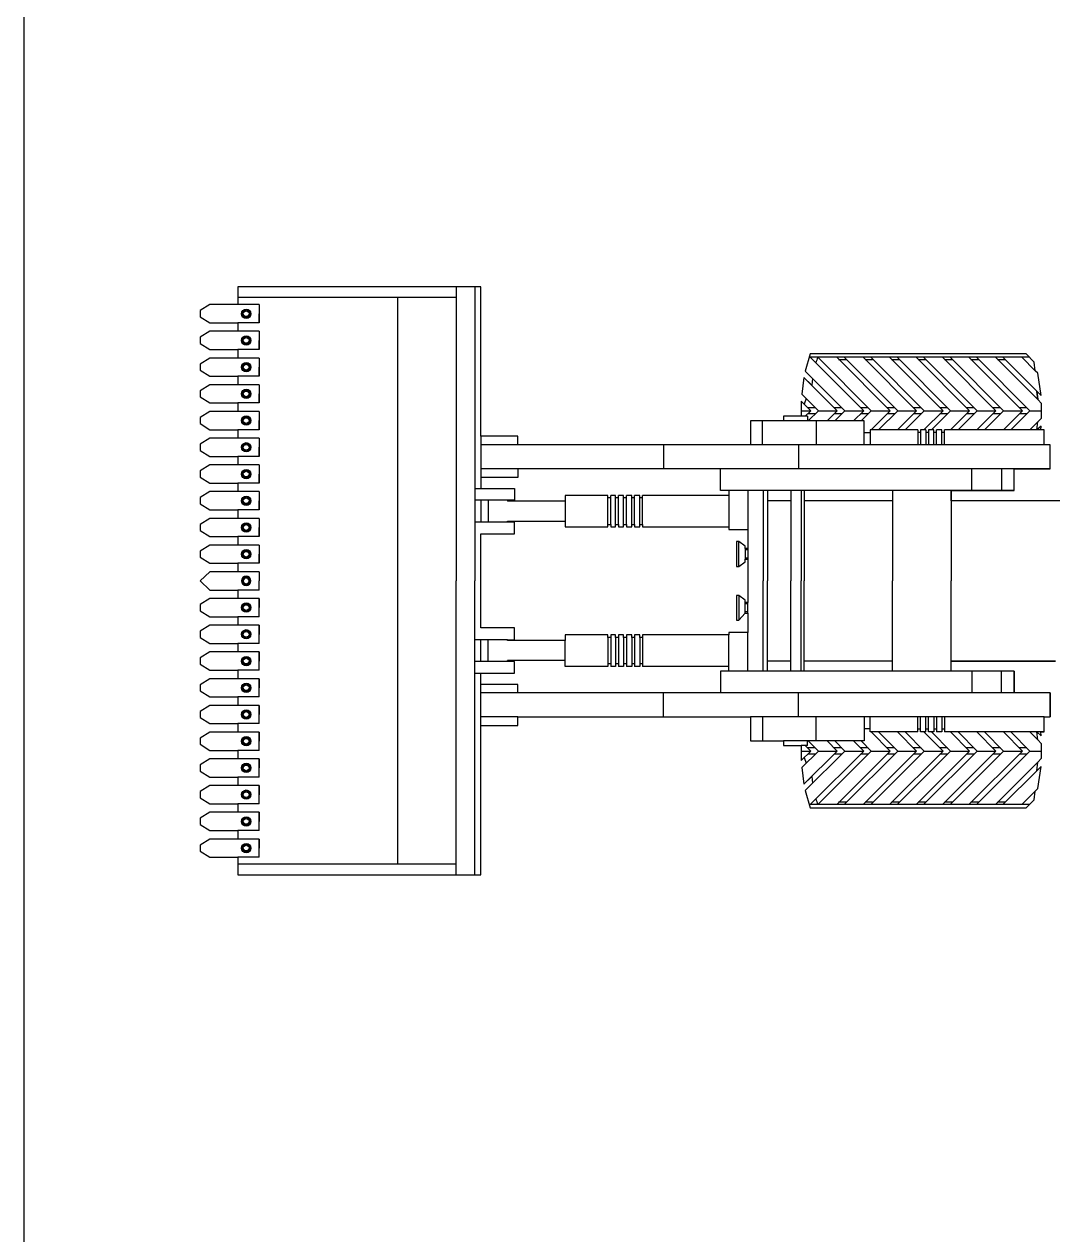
# Model space of a CAD drawing. Header units: centimetres. Extents: x 56177 to 99483, y 493 to 15482.
# Drawn here: x 56177.1 to 56562, y 1488.9 to 1941.9 of the extents above; entities that cross this region are included whole.
import ezdxf

# ---------------------------------------------------------------- set-up
doc = ezdxf.new("R2010")
doc.units = ezdxf.units.CM
doc.header["$MEASUREMENT"] = 0
doc.layers.add('010_BLOQUES', color=250, linetype='Continuous')

# ---------------------------------------------------------------- blocks, each defined once
blk = doc.blocks.new('A$C63DD32FD')
at = {"layer": '010_BLOQUES'}
for p, q in [((1.0499, 2.25), (0.141, 2.25)), ((0.141, 2.25), (0.141, 2.1841)), ((0.9575, 2.25), (0.9575, 1.15)), ((1.0272, 2.25), (1.0272, 1.15)), ((1.0499, 1.6912), (1.0499, 2.25)), ((0.0357, 2.1841), (0, 2.1616)), ((0.141, 2.1841), (0.0357, 2.1841)), ((0.9575, 2.21), (0.141, 2.21)), ((0.221, 2.1841), (0.141, 2.1841)), ((0.221, 2.1841), (0.221, 2.1159)), ((0.221, 2.1841), (0.221, 2.15)), ((0.7378, 2.21), (0.7378, 0.09)), ((0, 2.1616), (0, 2.1384)), ((0, 2.1384), (0.0357, 2.1159)), ((0.221, 2.1159), (0.221, 2.15)), ((0.0357, 2.0841), (0, 2.0616)), ((0.0357, 2.1159), (0.141, 2.1159)), ((0.141, 2.0841), (0.0357, 2.0841)), ((0.141, 2.1159), (0.141, 2.0841)), ((0.221, 2.1159), (0.141, 2.1159)), ((0.221, 2.0841), (0.141, 2.0841)), ((0.221, 2.0841), (0.221, 2.05)), ((0.221, 2.0841), (0.221, 2.0159)), ((0, 2.0616), (0, 2.0384)), ((0.221, 2.0159), (0.221, 2.05)), ((0, 2.0384), (0.0357, 2.0159)), ((0.0357, 2.0159), (0.141, 2.0159)), ((0.141, 2.0159), (0.141, 1.9841)), ((0.221, 2.0159), (0.141, 2.0159)), ((2.2817, 1.9992), (2.2639, 1.9345)), ((3.0901, 1.9992), (2.2817, 1.9992)), ((3.1206, 1.9688), (3.0901, 1.9992)), ((0.0357, 1.9841), (0, 1.9616)), ((0, 1.9616), (0, 1.9384)), ((0.141, 1.9841), (0.0357, 1.9841)), ((0.221, 1.9841), (0.141, 1.9841)), ((0.221, 1.9841), (0.221, 1.9159)), ((0.221, 1.9841), (0.221, 1.95)), ((0.221, 1.9159), (0.221, 1.95)), ((3.1027, 1.9867), (2.2777, 1.9867)), ((2.4825, 1.7867), (2.2825, 1.9867)), ((2.3096, 1.9867), (2.3096, 1.9867)), ((2.5108, 1.7867), (2.3108, 1.9867)), ((2.5815, 1.7867), (2.3815, 1.9867)), ((2.417, 1.9775), (2.3888, 1.9775)), ((2.6098, 1.7867), (2.4098, 1.9867)), ((2.6805, 1.7867), (2.4805, 1.9867)), ((2.516, 1.9775), (2.4877, 1.9775)), ((2.7088, 1.7867), (2.5088, 1.9867)), ((2.7795, 1.7867), (2.5795, 1.9867)), ((2.615, 1.9775), (2.5867, 1.9775)), ((2.8077, 1.7867), (2.6077, 1.9867)), ((2.8785, 1.7867), (2.6785, 1.9867)), ((2.714, 1.9775), (2.6857, 1.9775)), ((2.9067, 1.7867), (2.7067, 1.9867)), ((2.9775, 1.7867), (2.7775, 1.9867)), ((2.813, 1.9775), (2.7847, 1.9775)), ((3.0057, 1.7867), (2.8057, 1.9867)), ((3.0764, 1.7867), (2.8764, 1.9867)), ((2.912, 1.9775), (2.8837, 1.9775)), ((3.1047, 1.7867), (2.9047, 1.9867)), ((3.1338, 1.8283), (2.9754, 1.9867)), ((3.011, 1.9775), (2.9827, 1.9775)), ((3.1297, 1.8606), (3.0037, 1.9867)), ((3.1245, 1.9366), (3.0744, 1.9867)), ((3.1245, 1.9366), (3.1206, 1.9688)), ((0, 1.9384), (0.0357, 1.9159)), ((0.0357, 1.9159), (0.141, 1.9159)), ((0.141, 1.9159), (0.141, 1.8841)), ((0.221, 1.9159), (0.141, 1.9159)), ((2.2591, 1.911), (2.2505, 1.8489)), ((2.3835, 1.7867), (2.2591, 1.911)), ((2.288, 1.8822), (2.2591, 1.911)), ((2.4118, 1.7867), (2.2639, 1.9345)), ((2.2639, 1.9345), (2.2914, 1.907)), ((2.2914, 1.907), (2.288, 1.8822)), ((3.1342, 1.9269), (3.1245, 1.9366)), ((3.1464, 1.844), (3.1342, 1.9269)), ((0.0357, 1.8841), (0, 1.8616)), ((0, 1.8616), (0, 1.8384)), ((0.141, 1.8841), (0.0357, 1.8841)), ((0.221, 1.8841), (0.141, 1.8841)), ((0.221, 1.8841), (0.221, 1.85)), ((0.221, 1.8841), (0.221, 1.8159)), ((3.1297, 1.8606), (3.1338, 1.8283)), ((3.1338, 1.8283), (3.1297, 1.8606)), ((3.1297, 1.8606), (3.1464, 1.844)), ((0, 1.8384), (0.0357, 1.8159)), ((0.0357, 1.8159), (0.141, 1.8159)), ((0.141, 1.8159), (0.141, 1.7841)), ((0.221, 1.8159), (0.141, 1.8159)), ((0.221, 1.8159), (0.221, 1.85)), ((2.2486, 1.8225), (2.248, 1.7659)), ((2.2845, 1.7867), (2.2486, 1.8225)), ((2.2598, 1.8114), (2.2486, 1.8225)), ((2.2505, 1.8489), (2.2671, 1.8323)), ((2.3128, 1.7867), (2.2505, 1.8489)), ((2.2671, 1.8323), (2.2598, 1.8114)), ((3.1483, 1.8138), (3.1338, 1.8283)), ((3.1483, 1.7595), (3.1483, 1.8138)), ((0.0357, 1.7841), (0, 1.7616)), ((0.141, 1.7841), (0.0357, 1.7841)), ((0.221, 1.7841), (0.141, 1.7841)), ((0.221, 1.7841), (0.221, 1.75)), ((0.221, 1.7841), (0.221, 1.7159)), ((2.2477, 1.7867), (2.2845, 1.7867)), ((2.2477, 1.7867), (2.2845, 1.7867)), ((2.2477, 1.7867), (2.2845, 1.7867)), ((2.2477, 1.7867), (2.2845, 1.7867)), ((2.2845, 1.7867), (2.2638, 1.7659)), ((2.3012, 1.7982), (2.2729, 1.7982)), ((2.3012, 1.7751), (2.2729, 1.7751)), ((2.3128, 1.7867), (2.2751, 1.7489)), ((2.3128, 1.7867), (2.3835, 1.7867)), ((2.3128, 1.7867), (2.3835, 1.7867)), ((2.3128, 1.7867), (2.3835, 1.7867)), ((2.3128, 1.7867), (2.3835, 1.7867)), ((2.3835, 1.7867), (2.3458, 1.7489)), ((2.4002, 1.7982), (2.3719, 1.7982)), ((2.4002, 1.7751), (2.3719, 1.7751)), ((2.4118, 1.7867), (2.3741, 1.7489)), ((2.4118, 1.7867), (2.4825, 1.7867)), ((2.4118, 1.7867), (2.4825, 1.7867)), ((2.4118, 1.7867), (2.4825, 1.7867)), ((2.4118, 1.7867), (2.4825, 1.7867)), ((2.4825, 1.7867), (2.4448, 1.7489)), ((2.4992, 1.7982), (2.4709, 1.7982)), ((2.4992, 1.7751), (2.4709, 1.7751)), ((2.5108, 1.7867), (2.4731, 1.7489)), ((2.5815, 1.7867), (2.5101, 1.7153)), ((2.5108, 1.7867), (2.5815, 1.7867)), ((2.5108, 1.7867), (2.5815, 1.7867)), ((2.5108, 1.7867), (2.5815, 1.7867)), ((2.5108, 1.7867), (2.5815, 1.7867)), ((2.6098, 1.7867), (2.5384, 1.7153)), ((2.5982, 1.7982), (2.5699, 1.7982)), ((2.5982, 1.7751), (2.5699, 1.7751)), ((2.6805, 1.7867), (2.6091, 1.7153)), ((2.6098, 1.7867), (2.6805, 1.7867)), ((2.6098, 1.7867), (2.6805, 1.7867)), ((2.6098, 1.7867), (2.6805, 1.7867)), ((2.6098, 1.7867), (2.6805, 1.7867)), ((2.7088, 1.7867), (2.6374, 1.7153)), ((2.6972, 1.7982), (2.6689, 1.7982)), ((2.6972, 1.7751), (2.6689, 1.7751)), ((2.7795, 1.7867), (2.7081, 1.7153)), ((2.7088, 1.7867), (2.7795, 1.7867)), ((2.7088, 1.7867), (2.7795, 1.7867)), ((2.7088, 1.7867), (2.7795, 1.7867)), ((2.7088, 1.7867), (2.7795, 1.7867)), ((2.8077, 1.7867), (2.7364, 1.7153)), ((2.7962, 1.7982), (2.7679, 1.7982)), ((2.7962, 1.7751), (2.7679, 1.7751)), ((2.8785, 1.7867), (2.8071, 1.7153)), ((2.8077, 1.7867), (2.8785, 1.7867)), ((2.8077, 1.7867), (2.8785, 1.7867)), ((2.8077, 1.7867), (2.8785, 1.7867)), ((2.8077, 1.7867), (2.8785, 1.7867)), ((2.9067, 1.7867), (2.8354, 1.7153)), ((2.8952, 1.7982), (2.8669, 1.7982)), ((2.8952, 1.7751), (2.8669, 1.7751)), ((2.9775, 1.7867), (2.9061, 1.7153)), ((2.9067, 1.7867), (2.9775, 1.7867)), ((2.9067, 1.7867), (2.9775, 1.7867)), ((2.9067, 1.7867), (2.9775, 1.7867)), ((2.9067, 1.7867), (2.9775, 1.7867)), ((3.0057, 1.7867), (2.9344, 1.7153)), ((2.9942, 1.7982), (2.9659, 1.7982)), ((2.9942, 1.7751), (2.9659, 1.7751)), ((3.0764, 1.7867), (3.0051, 1.7153)), ((3.0057, 1.7867), (3.0764, 1.7867)), ((3.0057, 1.7867), (3.0764, 1.7867)), ((3.0057, 1.7867), (3.0764, 1.7867)), ((3.0057, 1.7867), (3.0764, 1.7867)), ((3.1047, 1.7867), (3.0334, 1.7153)), ((3.0932, 1.7982), (3.0649, 1.7982)), ((3.0932, 1.7751), (3.0649, 1.7751)), ((3.1047, 1.7867), (3.1488, 1.7867)), ((3.1047, 1.7867), (3.1488, 1.7867)), ((3.1047, 1.7867), (3.1488, 1.7867)), ((3.1047, 1.7867), (3.1488, 1.7867)), ((0, 1.7616), (0, 1.7384)), ((0, 1.7384), (0.0357, 1.7159)), ((0.221, 1.7159), (0.221, 1.75)), ((2.182, 1.7489), (2.0586, 1.7489)), ((2.0586, 1.7489), (2.0586, 1.6592)), ((2.1035, 1.6592), (2.1035, 1.7489)), ((2.248, 1.7659), (2.182, 1.7659)), ((2.182, 1.7659), (2.182, 1.7489)), ((2.4847, 1.7489), (2.182, 1.7489)), ((2.2717, 1.7659), (2.248, 1.7659)), ((2.2717, 1.7659), (2.2717, 1.7489)), ((2.3053, 1.7489), (2.3053, 1.6592)), ((2.4847, 1.6592), (2.4847, 1.7489)), ((3.1338, 1.745), (3.1041, 1.7153)), ((3.1301, 1.7153), (3.1338, 1.745)), ((3.1464, 1.7293), (3.1301, 1.7153)), ((3.1338, 1.745), (3.1483, 1.7595)), ((3.1451, 1.7153), (3.1464, 1.7293)), ((0.0357, 1.6841), (0, 1.6616)), ((0.0357, 1.7159), (0.141, 1.7159)), ((0.141, 1.6841), (0.0357, 1.6841)), ((0.141, 1.7159), (0.141, 1.6841)), ((0.221, 1.7159), (0.141, 1.7159)), ((0.221, 1.6841), (0.141, 1.6841)), ((0.221, 1.6841), (0.221, 1.65)), ((0.221, 1.6841), (0.221, 1.6159)), ((1.0499, 1.6912), (1.0499, 1.6592)), ((1.1885, 1.6912), (1.0499, 1.6912)), ((1.1885, 1.6592), (1.1885, 1.6912)), ((2.5066, 1.7042), (2.4847, 1.7042)), ((2.6848, 1.7153), (2.5066, 1.7153)), ((2.5066, 1.7153), (2.5066, 1.6592)), ((2.6848, 1.7153), (2.6848, 1.6592)), ((2.6948, 1.7053), (2.6848, 1.7053)), ((2.6948, 1.7153), (2.6948, 1.6592)), ((2.7148, 1.7153), (2.6948, 1.7153)), ((2.7148, 1.7153), (2.7148, 1.6592)), ((2.7248, 1.7053), (2.7148, 1.7053)), ((2.7248, 1.7153), (2.7248, 1.6592)), ((2.7447, 1.7153), (2.7248, 1.7153)), ((2.7447, 1.6592), (2.7447, 1.7153)), ((2.7547, 1.7053), (2.7447, 1.7053)), ((2.7547, 1.6592), (2.7547, 1.7153)), ((2.7747, 1.7153), (2.7547, 1.7153)), ((2.7747, 1.6592), (2.7747, 1.7153)), ((2.7847, 1.7053), (2.7747, 1.7053)), ((3.1574, 1.7153), (2.7847, 1.7153)), ((2.7847, 1.6592), (2.7847, 1.7153)), ((3.1574, 1.7153), (3.1451, 1.7153)), ((3.1574, 1.6592), (3.1574, 1.7153)), ((0, 1.6616), (0, 1.6384)), ((0, 1.6384), (0.0357, 1.6159)), ((0.221, 1.6159), (0.221, 1.65)), ((1.0499, 1.6592), (1.0499, 1.4959)), ((1.1885, 1.6592), (1.0499, 1.6592)), ((2.0586, 1.6592), (1.1885, 1.6592)), ((1.7335, 1.6592), (1.7335, 1.5691)), ((3.1574, 1.6592), (2.0586, 1.6592)), ((2.238, 1.6592), (2.238, 1.5691)), ((3.1798, 1.6592), (3.1574, 1.6592)), ((3.1798, 1.5691), (3.1798, 1.6592)), ((3.1798, 1.5691), (3.1798, 1.6592)), ((0.0357, 1.6159), (0.141, 1.6159)), ((0.141, 1.6159), (0.141, 1.5841)), ((0.221, 1.6159), (0.141, 1.6159)), ((0.0357, 1.5841), (0, 1.5616)), ((0, 1.5616), (0, 1.5384)), ((0.141, 1.5841), (0.0357, 1.5841)), ((0.221, 1.5841), (0.141, 1.5841)), ((0.221, 1.5841), (0.221, 1.55)), ((0.221, 1.5841), (0.221, 1.5159)), ((0.221, 1.5159), (0.221, 1.55)), ((3.1798, 1.5691), (1.0499, 1.5691)), ((1.0499, 1.5691), (1.0499, 1.5371)), ((1.1885, 1.5691), (1.1885, 1.5371)), ((1.9465, 1.488), (1.9465, 1.5691)), ((2.8875, 1.488), (2.8875, 1.5691)), ((2.9975, 1.5691), (2.9975, 1.488)), ((3.0453, 1.488), (3.0453, 1.5691)), ((3.0453, 1.488), (3.0453, 1.5691)), ((3.0453, 1.5691), (3.1798, 1.5691)), ((0, 1.5384), (0, 1.5384)), ((0, 1.5384), (0.0357, 1.5159)), ((0.0357, 1.5159), (0.141, 1.5159)), ((0.141, 1.5159), (0.141, 1.4841)), ((0.221, 1.5159), (0.141, 1.5159)), ((1.0272, 1.4959), (1.1762, 1.4959)), ((1.1885, 1.5371), (1.0499, 1.5371)), ((1.1762, 1.4959), (1.1762, 1.4518)), ((0.0357, 1.4841), (0, 1.4616)), ((0, 1.4616), (0, 1.4384)), ((0.141, 1.4841), (0.0357, 1.4841)), ((0.221, 1.4841), (0.141, 1.4841)), ((0.221, 1.4841), (0.221, 1.45)), ((0.221, 1.4841), (0.221, 1.4159)), ((0.221, 1.4159), (0.221, 1.45)), ((1.1762, 1.4518), (1.0272, 1.4518)), ((1.0499, 1.4518), (1.0499, 1.37)), ((1.0777, 1.4518), (1.0777, 1.37)), ((1.1494, 1.4518), (1.1494, 1.4484)), ((1.3659, 1.4701), (1.3659, 1.3518)), ((1.5253, 1.4701), (1.3659, 1.4701)), ((1.5253, 1.3614), (1.5253, 1.4701)), ((1.5358, 1.4605), (1.5253, 1.4605)), ((1.5358, 1.3614), (1.5358, 1.4701)), ((1.5544, 1.4701), (1.5358, 1.4701)), ((1.5544, 1.3614), (1.5544, 1.4701)), ((1.565, 1.4605), (1.5544, 1.4605)), ((1.565, 1.3614), (1.565, 1.4701)), ((1.5841, 1.4701), (1.565, 1.4701)), ((1.5841, 1.3614), (1.5841, 1.4701)), ((1.5947, 1.4605), (1.5841, 1.4605)), ((1.5947, 1.3614), (1.5947, 1.4701)), ((1.6149, 1.4701), (1.5947, 1.4701)), ((1.6149, 1.3614), (1.6149, 1.4701)), ((1.6249, 1.4605), (1.6149, 1.4605)), ((1.6249, 1.3614), (1.6249, 1.4701)), ((1.6451, 1.4701), (1.6249, 1.4701)), ((1.6451, 1.3614), (1.6451, 1.4701)), ((1.6546, 1.4605), (1.6451, 1.4605)), ((1.978, 1.4701), (1.6546, 1.4701)), ((1.6546, 1.3614), (1.6546, 1.4701)), ((3.0453, 1.488), (1.9465, 1.488)), ((1.978, 1.488), (1.978, 1.3518)), ((2.0485, 1.488), (2.0485, 1.3425)), ((2.1059, 1.488), (2.1059, 1.15)), ((2.1224, 1.488), (2.1224, 1.15)), ((2.2105, 1.45), (2.1224, 1.45)), ((2.2105, 1.488), (2.2105, 1.15)), ((2.249, 1.488), (2.249, 1.15)), ((2.26, 1.488), (2.26, 1.15)), ((2.5897, 1.45), (2.26, 1.45)), ((2.5897, 1.488), (2.5897, 1.15)), ((2.8096, 1.488), (3.0453, 1.488)), ((2.8096, 1.488), (2.8096, 1.15)), ((2.8096, 1.45), (2.8096, 1.488)), ((3.7162, 1.45), (2.8096, 1.45)), ((3.6891, 1.45), (2.8096, 1.45)), ((0, 1.4384), (0.0357, 1.4159)), ((0.0357, 1.4159), (0.141, 1.4159)), ((0.141, 1.4159), (0.141, 1.3841)), ((0.221, 1.4159), (0.141, 1.4159)), ((1.3659, 1.4484), (1.1494, 1.4484)), ((0.0357, 1.3841), (0, 1.3616)), ((0, 1.3616), (0, 1.3384)), ((0.141, 1.3841), (0.0357, 1.3841)), ((0.221, 1.3841), (0.141, 1.3841)), ((0.221, 1.3841), (0.221, 1.35)), ((0.221, 1.3841), (0.221, 1.3159)), ((1.1494, 1.37), (1.0272, 1.37)), ((1.1494, 1.3735), (1.3659, 1.3735)), ((1.1494, 1.37), (1.1494, 1.3735)), ((1.1762, 1.37), (1.1494, 1.37)), ((1.1762, 1.326), (1.1762, 1.37)), ((1.3659, 1.3735), (1.3659, 1.3518)), ((1.5253, 1.3518), (1.5253, 1.3614)), ((1.5253, 1.3614), (1.5358, 1.3614)), ((1.5358, 1.3614), (1.5358, 1.3518)), ((1.5544, 1.3518), (1.5544, 1.3614)), ((1.5544, 1.3614), (1.565, 1.3614)), ((1.565, 1.3614), (1.565, 1.3518)), ((1.5841, 1.3614), (1.5947, 1.3614)), ((1.5841, 1.3518), (1.5841, 1.3614)), ((1.5947, 1.3614), (1.5947, 1.3518)), ((1.6149, 1.3518), (1.6149, 1.3614)), ((1.6149, 1.3614), (1.6249, 1.3614)), ((1.6249, 1.3614), (1.6249, 1.3518)), ((1.6451, 1.3518), (1.6451, 1.3614)), ((1.6451, 1.3614), (1.6546, 1.3614)), ((1.6546, 1.3614), (1.6546, 1.3518)), ((0, 1.3384), (0.0357, 1.3159)), ((0.0357, 1.3159), (0.141, 1.3159)), ((0.141, 1.3159), (0.141, 1.2841)), ((0.221, 1.3159), (0.141, 1.3159)), ((0.221, 1.3159), (0.221, 1.35)), ((1.0499, 0.974), (1.0499, 1.326)), ((1.0499, 1.326), (1.1762, 1.326)), ((1.3659, 1.3518), (1.5253, 1.3518)), ((1.5358, 1.3518), (1.5544, 1.3518)), ((1.565, 1.3518), (1.5841, 1.3518)), ((1.5947, 1.3518), (1.6149, 1.3518)), ((1.6249, 1.3518), (1.6451, 1.3518)), ((1.6546, 1.3518), (1.978, 1.3518)), ((1.978, 1.3518), (1.978, 1.3425)), ((1.978, 1.3425), (2.0485, 1.3425)), ((2.0485, 1.3425), (2.0485, 1.2707)), ((0.0357, 1.2841), (0, 1.2616)), ((0.141, 1.2841), (0.0357, 1.2841)), ((0.221, 1.2841), (0.141, 1.2841)), ((0.221, 1.2841), (0.221, 1.25)), ((0.221, 1.2841), (0.221, 1.2159)), ((2.0156, 1.2973), (2.0065, 1.2973)), ((2.0065, 1.2973), (2.0065, 1.2044)), ((2.0156, 1.2044), (2.0156, 1.2973)), ((2.0385, 1.2799), (2.0156, 1.2973)), ((2.0385, 1.2707), (2.0385, 1.2799)), ((2.0385, 1.2707), (2.0385, 1.231)), ((2.0485, 1.2707), (2.0385, 1.2707)), ((2.0485, 1.2707), (2.0485, 1.231)), ((0, 1.2616), (0, 1.2384)), ((0, 1.2384), (0.0357, 1.2159)), ((0.221, 1.2159), (0.221, 1.25)), ((2.0485, 1.2661), (2.0385, 1.2661)), ((2.0485, 1.2356), (2.0385, 1.2356)), ((2.0385, 1.231), (2.0485, 1.231)), ((2.0385, 1.2219), (2.0385, 1.231)), ((2.0385, 1.231), (2.0485, 1.231)), ((2.0485, 1.231), (2.0485, 1.069)), ((0.0356, 1.1841), (0, 1.15)), ((0.141, 1.1841), (0.0356, 1.1841)), ((0.0357, 1.2159), (0.141, 1.2159)), ((0.141, 1.2159), (0.141, 1.1841)), ((0.221, 1.2159), (0.141, 1.2159)), ((0.221, 1.1841), (0.141, 1.1841)), ((0.221, 1.1841), (0.221, 1.15)), ((2.0065, 1.2044), (2.0156, 1.2044)), ((2.0156, 1.2044), (2.0385, 1.2219)), ((0, 1.15), (0.0356, 1.1159)), ((0.221, 1.1159), (0.221, 1.15)), ((0.9575, 0.05), (0.9575, 1.15)), ((1.0272, 0.05), (1.0272, 1.15)), ((2.1059, 0.812), (2.1059, 1.15)), ((2.1224, 0.812), (2.1224, 1.15)), ((2.2105, 0.812), (2.2105, 1.15)), ((2.249, 0.812), (2.249, 1.15)), ((2.26, 0.812), (2.26, 1.15)), ((2.5897, 0.812), (2.5897, 1.15)), ((2.8096, 0.812), (2.8096, 1.15)), ((0.0356, 1.1159), (0.141, 1.1159)), ((0.141, 1.1159), (0.141, 1.0841)), ((0.221, 1.1159), (0.141, 1.1159)), ((2.0156, 1.0956), (2.0065, 1.0956)), ((2.0065, 1.0956), (2.0065, 1.0027)), ((2.0156, 1.0956), (2.0156, 1.0027)), ((2.0385, 1.0781), (2.0156, 1.0956)), ((0.0357, 1.0841), (0, 1.0616)), ((0, 1.0616), (0, 1.0384)), ((0.141, 1.0841), (0.0357, 1.0841)), ((0.221, 1.0841), (0.141, 1.0841)), ((0.221, 1.0159), (0.221, 1.0841)), ((0.221, 1.0841), (0.221, 1.05)), ((0.221, 1.0159), (0.221, 1.05)), ((2.0385, 1.069), (2.0385, 1.0781)), ((2.0385, 1.069), (2.0485, 1.069)), ((2.0385, 1.0293), (2.0385, 1.069)), ((2.0485, 1.069), (2.0385, 1.069)), ((2.0485, 1.0644), (2.0385, 1.0644)), ((2.0485, 1.0293), (2.0485, 1.069)), ((0, 1.0384), (0.0357, 1.0159)), ((0.0357, 1.0159), (0.141, 1.0159)), ((0.141, 1.0159), (0.141, 0.9841)), ((0.221, 1.0159), (0.141, 1.0159)), ((2.0065, 1.0027), (2.0156, 1.0027)), ((2.0156, 1.0027), (2.0385, 1.0293)), ((2.0485, 1.0339), (2.0385, 1.0339)), ((2.0385, 1.0293), (2.0485, 1.0293)), ((2.0385, 1.0293), (2.0485, 1.0293)), ((2.0485, 1.0293), (2.0485, 0.9575)), ((0.0357, 0.9841), (0, 0.9616)), ((0, 0.9616), (0, 0.9384)), ((0.141, 0.9841), (0.0357, 0.9841)), ((0.221, 0.9841), (0.141, 0.9841)), ((0.221, 0.9159), (0.221, 0.9841)), ((0.221, 0.9841), (0.221, 0.95)), ((1.1762, 0.974), (1.0499, 0.974)), ((1.1762, 0.93), (1.1762, 0.974)), ((2.0485, 0.9575), (1.978, 0.9575)), ((1.978, 0.9575), (1.978, 0.9482)), ((2.0485, 0.812), (2.0485, 0.9575)), ((0, 0.9384), (0.0357, 0.9159)), ((0.0357, 0.9159), (0.141, 0.9159)), ((0.141, 0.9159), (0.141, 0.8841)), ((0.221, 0.9159), (0.141, 0.9159)), ((0.221, 0.9159), (0.221, 0.95)), ((1.1494, 0.93), (1.0272, 0.93)), ((1.0499, 0.8482), (1.0499, 0.93)), ((1.0777, 0.8482), (1.0777, 0.93)), ((1.1494, 0.9265), (1.1494, 0.93)), ((1.1494, 0.93), (1.1762, 0.93)), ((1.3659, 0.9265), (1.1494, 0.9265)), ((1.3659, 0.9482), (1.3659, 0.9265)), ((1.5253, 0.9482), (1.3659, 0.9482)), ((1.3659, 0.8299), (1.3659, 0.9265)), ((1.5253, 0.9386), (1.5253, 0.9482)), ((1.5253, 0.9386), (1.5253, 0.8299)), ((1.5358, 0.9386), (1.5253, 0.9386)), ((1.5544, 0.9482), (1.5358, 0.9482)), ((1.5358, 0.9482), (1.5358, 0.9386)), ((1.5358, 0.9386), (1.5358, 0.8299)), ((1.5544, 0.9386), (1.5544, 0.9482)), ((1.5544, 0.9386), (1.5544, 0.8299)), ((1.565, 0.9386), (1.5544, 0.9386)), ((1.5841, 0.9482), (1.565, 0.9482)), ((1.565, 0.9482), (1.565, 0.9386)), ((1.565, 0.9386), (1.565, 0.8299)), ((1.5841, 0.9386), (1.5841, 0.9482)), ((1.5947, 0.9386), (1.5841, 0.9386)), ((1.5841, 0.9386), (1.5841, 0.8299)), ((1.6149, 0.9482), (1.5947, 0.9482)), ((1.5947, 0.9482), (1.5947, 0.9386)), ((1.5947, 0.9386), (1.5947, 0.8299)), ((1.6149, 0.9386), (1.6149, 0.9482)), ((1.6149, 0.9386), (1.6149, 0.8299)), ((1.6249, 0.9386), (1.6149, 0.9386)), ((1.6451, 0.9482), (1.6249, 0.9482)), ((1.6249, 0.9482), (1.6249, 0.9386)), ((1.6249, 0.9386), (1.6249, 0.8299)), ((1.6451, 0.9386), (1.6451, 0.9482)), ((1.6451, 0.9386), (1.6451, 0.8299)), ((1.6546, 0.9386), (1.6451, 0.9386)), ((1.978, 0.9482), (1.6546, 0.9482)), ((1.6546, 0.9482), (1.6546, 0.9386)), ((1.6546, 0.9386), (1.6546, 0.8299)), ((1.978, 0.812), (1.978, 0.9482)), ((0.0357, 0.8841), (0, 0.8616)), ((0, 0.8616), (0, 0.8384)), ((0.141, 0.8841), (0.0357, 0.8841)), ((0.221, 0.8841), (0.141, 0.8841)), ((0.221, 0.8159), (0.221, 0.8841)), ((0.221, 0.8841), (0.221, 0.85)), ((0, 0.8384), (0.0357, 0.8159)), ((0.0357, 0.8159), (0.141, 0.8159)), ((0.141, 0.8159), (0.141, 0.7841)), ((0.221, 0.8159), (0.141, 0.8159)), ((0.221, 0.8159), (0.221, 0.85)), ((1.1762, 0.8482), (1.0272, 0.8482)), ((1.3659, 0.8516), (1.1494, 0.8516)), ((1.1494, 0.8482), (1.1494, 0.8516)), ((1.1762, 0.8041), (1.1762, 0.8482)), ((1.5253, 0.8299), (1.3659, 0.8299)), ((1.5358, 0.8395), (1.5253, 0.8395)), ((1.5544, 0.8299), (1.5358, 0.8299)), ((1.565, 0.8395), (1.5544, 0.8395)), ((1.5841, 0.8299), (1.565, 0.8299)), ((1.5947, 0.8395), (1.5841, 0.8395)), ((1.6149, 0.8299), (1.5947, 0.8299)), ((1.6249, 0.8395), (1.6149, 0.8395)), ((1.6451, 0.8299), (1.6249, 0.8299)), ((1.6546, 0.8395), (1.6451, 0.8395)), ((1.978, 0.8299), (1.6546, 0.8299)), ((2.2105, 0.85), (2.1224, 0.85)), ((2.5897, 0.85), (2.26, 0.85)), ((3.2002, 0.85), (2.8096, 0.85)), ((2.8096, 0.85), (3.2002, 0.85)), ((2.8096, 0.812), (2.8096, 0.85)), ((0.0357, 0.7841), (0, 0.7616)), ((0.141, 0.7841), (0.0357, 0.7841)), ((0.221, 0.7841), (0.141, 0.7841)), ((0.221, 0.7159), (0.221, 0.7841)), ((0.221, 0.7841), (0.221, 0.75)), ((1.0272, 0.8041), (1.1762, 0.8041)), ((1.0499, 0.6408), (1.0499, 0.8041)), ((3.0453, 0.812), (1.9465, 0.812)), ((1.9465, 0.812), (1.9465, 0.7309)), ((3.0453, 0.812), (2.8096, 0.812)), ((2.8875, 0.812), (2.8875, 0.7309)), ((2.9975, 0.7309), (2.9975, 0.812)), ((3.0453, 0.812), (3.0453, 0.7309)), ((3.0453, 0.7309), (3.0453, 0.812)), ((0, 0.7616), (0, 0.7616)), ((0, 0.7616), (0, 0.7384)), ((0, 0.7384), (0.0357, 0.7159)), ((0.221, 0.7159), (0.221, 0.75)), ((1.0499, 0.7309), (1.0499, 0.7629)), ((1.1885, 0.7629), (1.0499, 0.7629)), ((3.1798, 0.7309), (1.0499, 0.7309)), ((1.1885, 0.7309), (1.1885, 0.7629)), ((1.7335, 0.6408), (1.7335, 0.7309)), ((2.238, 0.6408), (2.238, 0.7309)), ((3.1798, 0.7309), (3.0453, 0.7309)), ((3.1798, 0.7309), (3.1798, 0.6408)), ((3.1798, 0.6408), (3.1798, 0.7309)), ((0.0357, 0.6841), (0, 0.6616)), ((0.0357, 0.7159), (0.141, 0.7159)), ((0.141, 0.6841), (0.0357, 0.6841)), ((0.141, 0.7159), (0.141, 0.6841)), ((0.221, 0.7159), (0.141, 0.7159)), ((0.221, 0.6841), (0.141, 0.6841)), ((0.221, 0.6159), (0.221, 0.6841)), ((0.221, 0.6841), (0.221, 0.65)), ((0, 0.6616), (0, 0.6384)), ((0, 0.6384), (0.0357, 0.6159)), ((0.221, 0.6159), (0.221, 0.65)), ((1.0499, 0.6088), (1.0499, 0.6408)), ((1.1885, 0.6408), (1.0499, 0.6408)), ((1.1885, 0.6408), (2.0586, 0.6408)), ((1.1885, 0.6088), (1.1885, 0.6408)), ((3.1574, 0.6408), (2.0586, 0.6408)), ((2.0586, 0.6408), (2.0586, 0.5511)), ((2.1035, 0.6408), (2.1035, 0.5511)), ((2.3053, 0.5511), (2.3053, 0.6408)), ((2.4847, 0.6408), (2.4847, 0.5511)), ((2.5066, 0.5847), (2.5066, 0.6408)), ((2.6848, 0.5847), (2.6848, 0.6408)), ((2.6948, 0.5847), (2.6948, 0.6408)), ((2.7148, 0.5847), (2.7148, 0.6408)), ((2.7248, 0.5847), (2.7248, 0.6408)), ((2.7447, 0.6408), (2.7447, 0.5847)), ((2.7547, 0.6408), (2.7547, 0.5847)), ((2.7747, 0.6408), (2.7747, 0.5847)), ((2.7847, 0.6408), (2.7847, 0.5847)), ((3.1574, 0.5847), (3.1574, 0.6408)), ((3.1574, 0.6408), (3.1798, 0.6408)), ((0.0357, 0.6159), (0.141, 0.6159)), ((0.141, 0.6159), (0.141, 0.5841)), ((0.221, 0.6159), (0.141, 0.6159)), ((1.0499, 0.6088), (1.1885, 0.6088)), ((1.0499, 0.05), (1.0499, 0.6088)), ((2.5066, 0.5958), (2.4847, 0.5958)), ((2.6948, 0.5947), (2.6848, 0.5947)), ((2.7248, 0.5947), (2.7148, 0.5947)), ((2.7547, 0.5947), (2.7447, 0.5947)), ((2.7847, 0.5947), (2.7747, 0.5947)), ((0.0357, 0.5841), (0, 0.5616)), ((0, 0.5616), (0, 0.5384)), ((0.141, 0.5841), (0.0357, 0.5841)), ((0.221, 0.5841), (0.141, 0.5841)), ((0.221, 0.5159), (0.221, 0.5841)), ((0.221, 0.5841), (0.221, 0.55)), ((0.221, 0.5159), (0.221, 0.55)), ((2.0586, 0.5511), (2.182, 0.5511)), ((2.4847, 0.5511), (2.182, 0.5511)), ((2.182, 0.5511), (2.182, 0.5341)), ((2.2717, 0.5341), (2.2717, 0.5511)), ((2.3128, 0.5133), (2.2751, 0.5511)), ((2.3835, 0.5133), (2.3458, 0.5511)), ((2.4118, 0.5133), (2.3741, 0.5511)), ((2.4825, 0.5133), (2.4448, 0.5511)), ((2.5108, 0.5133), (2.4731, 0.5511)), ((2.6848, 0.5847), (2.5066, 0.5847)), ((2.5815, 0.5133), (2.5101, 0.5847)), ((2.6098, 0.5133), (2.5384, 0.5847)), ((2.6805, 0.5133), (2.6091, 0.5847)), ((2.7088, 0.5133), (2.6374, 0.5847)), ((2.7148, 0.5847), (2.6948, 0.5847)), ((2.7795, 0.5133), (2.7081, 0.5847)), ((2.7447, 0.5847), (2.7248, 0.5847)), ((2.8077, 0.5133), (2.7364, 0.5847)), ((2.7747, 0.5847), (2.7547, 0.5847)), ((3.1574, 0.5847), (2.7847, 0.5847)), ((2.8785, 0.5133), (2.8071, 0.5847)), ((2.9067, 0.5133), (2.8354, 0.5847)), ((2.9775, 0.5133), (2.9061, 0.5847)), ((3.0057, 0.5133), (2.9344, 0.5847)), ((3.0764, 0.5133), (3.0051, 0.5847)), ((3.1047, 0.5133), (3.0334, 0.5847)), ((3.1338, 0.555), (3.1041, 0.5847)), ((3.1338, 0.555), (3.1301, 0.5847)), ((3.1301, 0.5847), (3.1464, 0.5707)), ((3.1483, 0.5405), (3.1338, 0.555)), ((3.1464, 0.5707), (3.1451, 0.5847)), ((3.1451, 0.5847), (3.1574, 0.5847)), ((0, 0.5384), (0.0357, 0.5159)), ((0.0357, 0.5159), (0.141, 0.5159)), ((0.141, 0.5159), (0.141, 0.4841)), ((0.221, 0.5159), (0.141, 0.5159)), ((2.182, 0.5341), (2.248, 0.5341)), ((2.2477, 0.5133), (2.2845, 0.5133)), ((2.2477, 0.5133), (2.2845, 0.5133)), ((2.2477, 0.5133), (2.2845, 0.5133)), ((2.2477, 0.5133), (2.2845, 0.5133)), ((2.2717, 0.5341), (2.248, 0.5341)), ((2.248, 0.5341), (2.2486, 0.4775)), ((2.2845, 0.5133), (2.2486, 0.4775)), ((2.3128, 0.5133), (2.2505, 0.4511)), ((2.3835, 0.5133), (2.2591, 0.389)), ((2.2845, 0.5133), (2.2638, 0.5341)), ((2.4118, 0.5133), (2.2639, 0.3655)), ((2.3012, 0.5249), (2.2729, 0.5249)), ((2.3012, 0.5018), (2.2729, 0.5018)), ((2.4825, 0.5133), (2.2825, 0.3133)), ((2.5108, 0.5133), (2.3108, 0.3133)), ((2.3128, 0.5133), (2.3835, 0.5133)), ((2.3128, 0.5133), (2.3835, 0.5133)), ((2.3128, 0.5133), (2.3835, 0.5133)), ((2.3128, 0.5133), (2.3835, 0.5133)), ((2.4002, 0.5249), (2.3719, 0.5249)), ((2.4002, 0.5018), (2.3719, 0.5018)), ((2.5815, 0.5133), (2.3815, 0.3133)), ((2.6098, 0.5133), (2.4098, 0.3133)), ((2.4118, 0.5133), (2.4825, 0.5133)), ((2.4118, 0.5133), (2.4825, 0.5133)), ((2.4118, 0.5133), (2.4825, 0.5133)), ((2.4118, 0.5133), (2.4825, 0.5133)), ((2.4992, 0.5249), (2.4709, 0.5249)), ((2.4992, 0.5018), (2.4709, 0.5018)), ((2.6805, 0.5133), (2.4805, 0.3133)), ((2.7088, 0.5133), (2.5088, 0.3133)), ((2.5108, 0.5133), (2.5815, 0.5133)), ((2.5108, 0.5133), (2.5815, 0.5133)), ((2.5108, 0.5133), (2.5815, 0.5133)), ((2.5108, 0.5133), (2.5815, 0.5133)), ((2.5982, 0.5249), (2.5699, 0.5249)), ((2.5982, 0.5018), (2.5699, 0.5018)), ((2.7795, 0.5133), (2.5795, 0.3133)), ((2.8077, 0.5133), (2.6077, 0.3133)), ((2.6098, 0.5133), (2.6805, 0.5133)), ((2.6098, 0.5133), (2.6805, 0.5133)), ((2.6098, 0.5133), (2.6805, 0.5133)), ((2.6098, 0.5133), (2.6805, 0.5133)), ((2.6972, 0.5249), (2.6689, 0.5249)), ((2.6972, 0.5018), (2.6689, 0.5018)), ((2.8785, 0.5133), (2.6785, 0.3133)), ((2.9067, 0.5133), (2.7067, 0.3133)), ((2.7088, 0.5133), (2.7795, 0.5133)), ((2.7088, 0.5133), (2.7795, 0.5133)), ((2.7088, 0.5133), (2.7795, 0.5133)), ((2.7088, 0.5133), (2.7795, 0.5133)), ((2.7962, 0.5249), (2.7679, 0.5249)), ((2.7962, 0.5018), (2.7679, 0.5018)), ((2.9775, 0.5133), (2.7775, 0.3133)), ((3.0057, 0.5133), (2.8057, 0.3133)), ((2.8077, 0.5133), (2.8785, 0.5133)), ((2.8077, 0.5133), (2.8785, 0.5133)), ((2.8077, 0.5133), (2.8785, 0.5133)), ((2.8077, 0.5133), (2.8785, 0.5133)), ((2.8952, 0.5249), (2.8669, 0.5249)), ((2.8952, 0.5018), (2.8669, 0.5018)), ((3.0764, 0.5133), (2.8764, 0.3133)), ((3.1047, 0.5133), (2.9047, 0.3133)), ((2.9067, 0.5133), (2.9775, 0.5133)), ((2.9067, 0.5133), (2.9775, 0.5133)), ((2.9067, 0.5133), (2.9775, 0.5133)), ((2.9067, 0.5133), (2.9775, 0.5133)), ((2.9942, 0.5249), (2.9659, 0.5249)), ((2.9942, 0.5018), (2.9659, 0.5018)), ((3.0057, 0.5133), (3.0764, 0.5133)), ((3.0057, 0.5133), (3.0764, 0.5133)), ((3.0057, 0.5133), (3.0764, 0.5133)), ((3.0057, 0.5133), (3.0764, 0.5133)), ((3.0932, 0.5249), (3.0649, 0.5249)), ((3.0932, 0.5018), (3.0649, 0.5018)), ((3.1047, 0.5133), (3.1488, 0.5133)), ((3.1047, 0.5133), (3.1488, 0.5133)), ((3.1047, 0.5133), (3.1488, 0.5133)), ((3.1047, 0.5133), (3.1488, 0.5133)), ((3.1483, 0.4862), (3.1483, 0.5405)), ((0.0357, 0.4841), (0, 0.4616)), ((0, 0.4616), (0, 0.4384)), ((0.141, 0.4841), (0.0357, 0.4841)), ((0.221, 0.4841), (0.141, 0.4841)), ((0.221, 0.4159), (0.221, 0.4841)), ((0.221, 0.4841), (0.221, 0.45)), ((2.2486, 0.4775), (2.2598, 0.4886)), ((2.2671, 0.4677), (2.2505, 0.4511)), ((2.2598, 0.4886), (2.2671, 0.4677)), ((3.1338, 0.4717), (2.9754, 0.3133)), ((3.1297, 0.4394), (3.1338, 0.4717)), ((3.1297, 0.4394), (3.1338, 0.4717)), ((3.1464, 0.456), (3.1297, 0.4394)), ((3.1338, 0.4717), (3.1483, 0.4862)), ((3.1342, 0.3731), (3.1464, 0.456)), ((0, 0.4384), (0.0357, 0.4159)), ((0.0357, 0.4159), (0.141, 0.4159)), ((0.141, 0.4159), (0.141, 0.3841)), ((0.221, 0.4159), (0.141, 0.4159)), ((0.221, 0.4159), (0.221, 0.45)), ((2.2505, 0.4511), (2.2591, 0.389)), ((2.2591, 0.389), (2.288, 0.4178)), ((2.288, 0.4178), (2.2914, 0.393)), ((3.1297, 0.4394), (3.0037, 0.3133)), ((0.0357, 0.3841), (0, 0.3616)), ((0.141, 0.3841), (0.0357, 0.3841)), ((0.221, 0.3841), (0.141, 0.3841)), ((0.221, 0.3159), (0.221, 0.3841)), ((0.221, 0.3841), (0.221, 0.35)), ((2.2914, 0.393), (2.2639, 0.3655)), ((2.2639, 0.3655), (2.2817, 0.3008)), ((3.1245, 0.3634), (3.0744, 0.3133)), ((3.1206, 0.3312), (3.1245, 0.3634)), ((3.1245, 0.3634), (3.1342, 0.3731)), ((0, 0.3616), (0, 0.3384)), ((0, 0.3384), (0.0357, 0.3159)), ((0.221, 0.3159), (0.221, 0.35)), ((2.417, 0.3225), (2.3888, 0.3225)), ((2.516, 0.3225), (2.4877, 0.3225)), ((2.615, 0.3225), (2.5867, 0.3225)), ((2.714, 0.3225), (2.6857, 0.3225)), ((2.813, 0.3225), (2.7847, 0.3225)), ((2.912, 0.3225), (2.8837, 0.3225)), ((3.011, 0.3225), (2.9827, 0.3225)), ((3.0901, 0.3008), (3.1206, 0.3312)), ((0.0357, 0.2841), (0, 0.2616)), ((0.0357, 0.3159), (0.141, 0.3159)), ((0.141, 0.2841), (0.0357, 0.2841)), ((0.141, 0.3159), (0.141, 0.2841)), ((0.221, 0.3159), (0.141, 0.3159)), ((0.221, 0.2841), (0.141, 0.2841)), ((0.221, 0.2841), (0.221, 0.25)), ((0.221, 0.2159), (0.221, 0.2841)), ((3.1027, 0.3133), (2.2777, 0.3133)), ((2.2817, 0.3008), (3.0901, 0.3008)), ((2.3096, 0.3133), (2.3096, 0.3133)), ((0, 0.2616), (0, 0.2384)), ((0, 0.2384), (0.0357, 0.2159)), ((0.221, 0.2159), (0.221, 0.25)), ((0.0357, 0.1841), (0, 0.1616)), ((0.0357, 0.2159), (0.141, 0.2159)), ((0.141, 0.1841), (0.0357, 0.1841)), ((0.141, 0.2159), (0.141, 0.1841)), ((0.221, 0.2159), (0.141, 0.2159)), ((0.221, 0.1841), (0.141, 0.1841)), ((0.221, 0.1841), (0.221, 0.15)), ((0.221, 0.1159), (0.221, 0.1841)), ((0, 0.1616), (0, 0.1384)), ((0, 0.1384), (0.0357, 0.1159)), ((0.221, 0.1159), (0.221, 0.15)), ((0.0357, 0.1159), (0.141, 0.1159)), ((0.141, 0.1159), (0.141, 0.05)), ((0.221, 0.1159), (0.141, 0.1159)), ((0.9575, 0.09), (0.141, 0.09)), ((0.141, 0.05), (1.0499, 0.05))]:
    blk.add_line(p, q, dxfattribs=at)
for centre, radius in [((0.1721, 2.1499), 0.0175), ((0.1721, 2.1499), 0.0141), ((0.1721, 2.1499), 0.0107), ((0.1721, 2.0499), 0.0175), ((0.1721, 2.0499), 0.0141), ((0.1721, 2.0499), 0.0107), ((0.1721, 1.9499), 0.0175), ((0.1721, 1.9499), 0.0141), ((0.1721, 1.9499), 0.0107), ((0.1721, 1.8499), 0.0175), ((0.1721, 1.8499), 0.0141), ((0.1721, 1.8499), 0.0107), ((0.1721, 1.7499), 0.0175), ((0.1721, 1.7499), 0.0141), ((0.1721, 1.7499), 0.0107), ((0.1721, 1.6499), 0.0175), ((0.1721, 1.6499), 0.0141), ((0.1721, 1.6499), 0.0107), ((0.1721, 1.5499), 0.0175), ((0.1721, 1.5499), 0.0141), ((0.1721, 1.5499), 0.0107), ((0.1721, 1.4499), 0.0175), ((0.1721, 1.4499), 0.0141), ((0.1721, 1.4499), 0.0107), ((0.1721, 1.3499), 0.0175), ((0.1721, 1.3499), 0.0141), ((0.1721, 1.3499), 0.0107), ((0.1721, 1.2499), 0.0175), ((0.1721, 1.2499), 0.0141), ((0.1721, 1.2499), 0.0107), ((0.1721, 1.0501), 0.0175), ((0.1721, 1.0501), 0.0141), ((0.1721, 1.0501), 0.0107), ((0.1721, 0.9501), 0.0175), ((0.1721, 0.9501), 0.0141), ((0.1721, 0.9501), 0.0107), ((0.1721, 0.8501), 0.0175), ((0.1721, 0.8501), 0.0141), ((0.1721, 0.8501), 0.0107), ((0.1721, 0.7501), 0.0175), ((0.1721, 0.7501), 0.0141), ((0.1721, 0.7501), 0.0107), ((0.1721, 0.6501), 0.0175), ((0.1721, 0.6501), 0.0141), ((0.1721, 0.6501), 0.0107), ((0.1721, 0.5501), 0.0175), ((0.1721, 0.5501), 0.0141), ((0.1721, 0.5501), 0.0107), ((0.1721, 0.4501), 0.0175), ((0.1721, 0.4501), 0.0141), ((0.1721, 0.4501), 0.0107), ((0.1721, 0.3501), 0.0175), ((0.1721, 0.3501), 0.0141), ((0.1721, 0.3501), 0.0107), ((0.1721, 0.2501), 0.0175), ((0.1721, 0.2501), 0.0141), ((0.1721, 0.2501), 0.0107), ((0.1721, 0.1501), 0.0175), ((0.1721, 0.1501), 0.0141), ((0.1721, 0.1501), 0.0107)]:
    blk.add_circle(centre, radius, dxfattribs=at)
for centre, radius, start, end in [((2.9072, 1.8088), 0.6235, 163.4261, 165.446), ((0.172, 1.1499), 0.0175, 0.4892, 179.5108), ((0.172, 1.1501), 0.0175, 180.4892, 359.5108), ((0.172, 1.1499), 0.0141, 0.6066, 179.3934), ((0.172, 1.1501), 0.0141, 180.6066, 359.3934), ((0.172, 1.1499), 0.0107, 0.7982, 179.2018), ((0.172, 1.1501), 0.0107, 180.7982, 359.2018), ((2.9072, 0.4912), 0.6235, 194.554, 196.5739)]:
    blk.add_arc(centre, radius, start, end, dxfattribs=at)

msp = doc.modelspace()

# ---------------------------------------------------------------- linework, layer by layer
msp.add_lwpolyline([(56177.13, 3675.93), (59479.95, 3675.93), (59479.95, 513.41), (56177.13, 513.41)], close=True)

# ---------------------------------------------------------------- block references
at = {"xscale": 100, "yscale": 100, "zscale": 100}
msp.add_blockref('A$C63DD32FD', (56242.97, 1618.55), dxfattribs=at)

doc.saveas('drawing.dxf')
